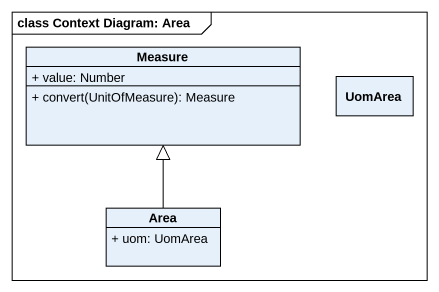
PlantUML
@startuml
mainframe class Context Diagram: Area
hide circle
hide empty members
skinparam classAttributeIconSize 0
class Measure {
  + value: Number
  + convert(UnitOfMeasure): Measure
}
class UomArea
class Area {
  + uom: UomArea
}
Area -up-|> Measure
@enduml
